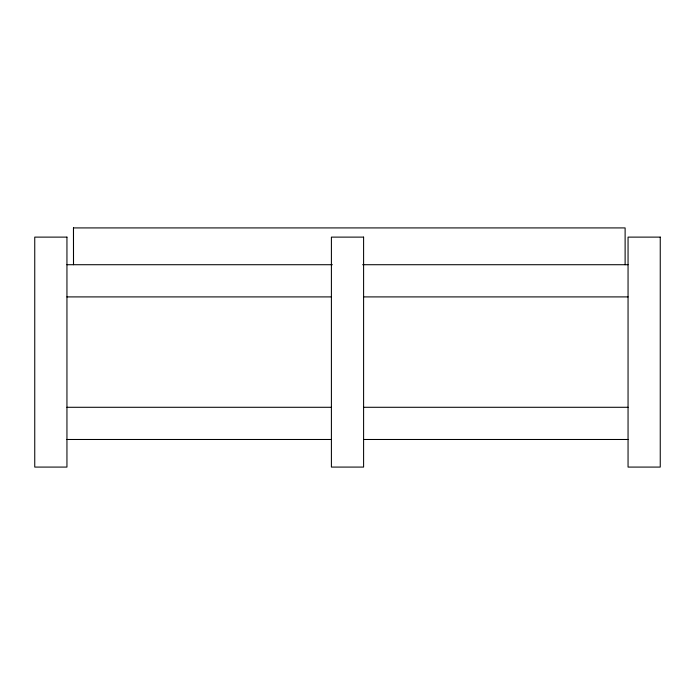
<?xml version="1.0" encoding="UTF-8"?>
<svg xmlns="http://www.w3.org/2000/svg" width="695" height="695" viewBox="0 0 695 695"><rect width="100%" height="100%" fill="white"/><g stroke="black" fill="none" stroke-linecap="round" stroke-linejoin="round"><path stroke-width="1.04" d="M73.505 227.917L73.505 264.717L73.47 227.917L625.118 227.917L625.118 264.717M66.946 264.717L332.34 264.717M362.634 264.717L628.054 264.717M66.946 296.904L331.402 296.904M363.598 296.904L628.054 296.904M66.946 407.287L331.402 407.287M363.598 407.287L628.054 407.287M66.946 439.483L331.402 439.483M363.598 439.483L628.054 439.483M66.946 237.117L34.75 237.117L34.75 467.083L66.946 467.083L66.946 237.117M363.598 237.117L331.402 237.117L331.402 467.083L363.598 467.083L363.598 237.117M660.25 237.117L628.054 237.117L628.054 467.083L660.25 467.083L660.25 237.117"/></g></svg>
